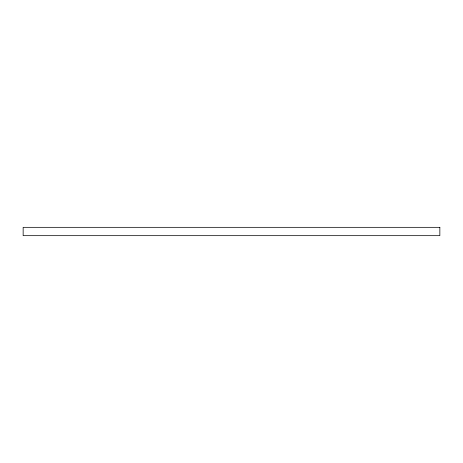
<?xml version="1.0" encoding="UTF-8"?>
<svg xmlns="http://www.w3.org/2000/svg" width="463" height="463" viewBox="0 0 463 463"><rect width="100%" height="100%" fill="white"/><g stroke="black" fill="none" stroke-linecap="round" stroke-linejoin="round"><path stroke-width="0.69" d="M439.85 227.333L23.15 227.333L23.15 235.667L439.85 235.667L439.85 227.333"/></g></svg>
